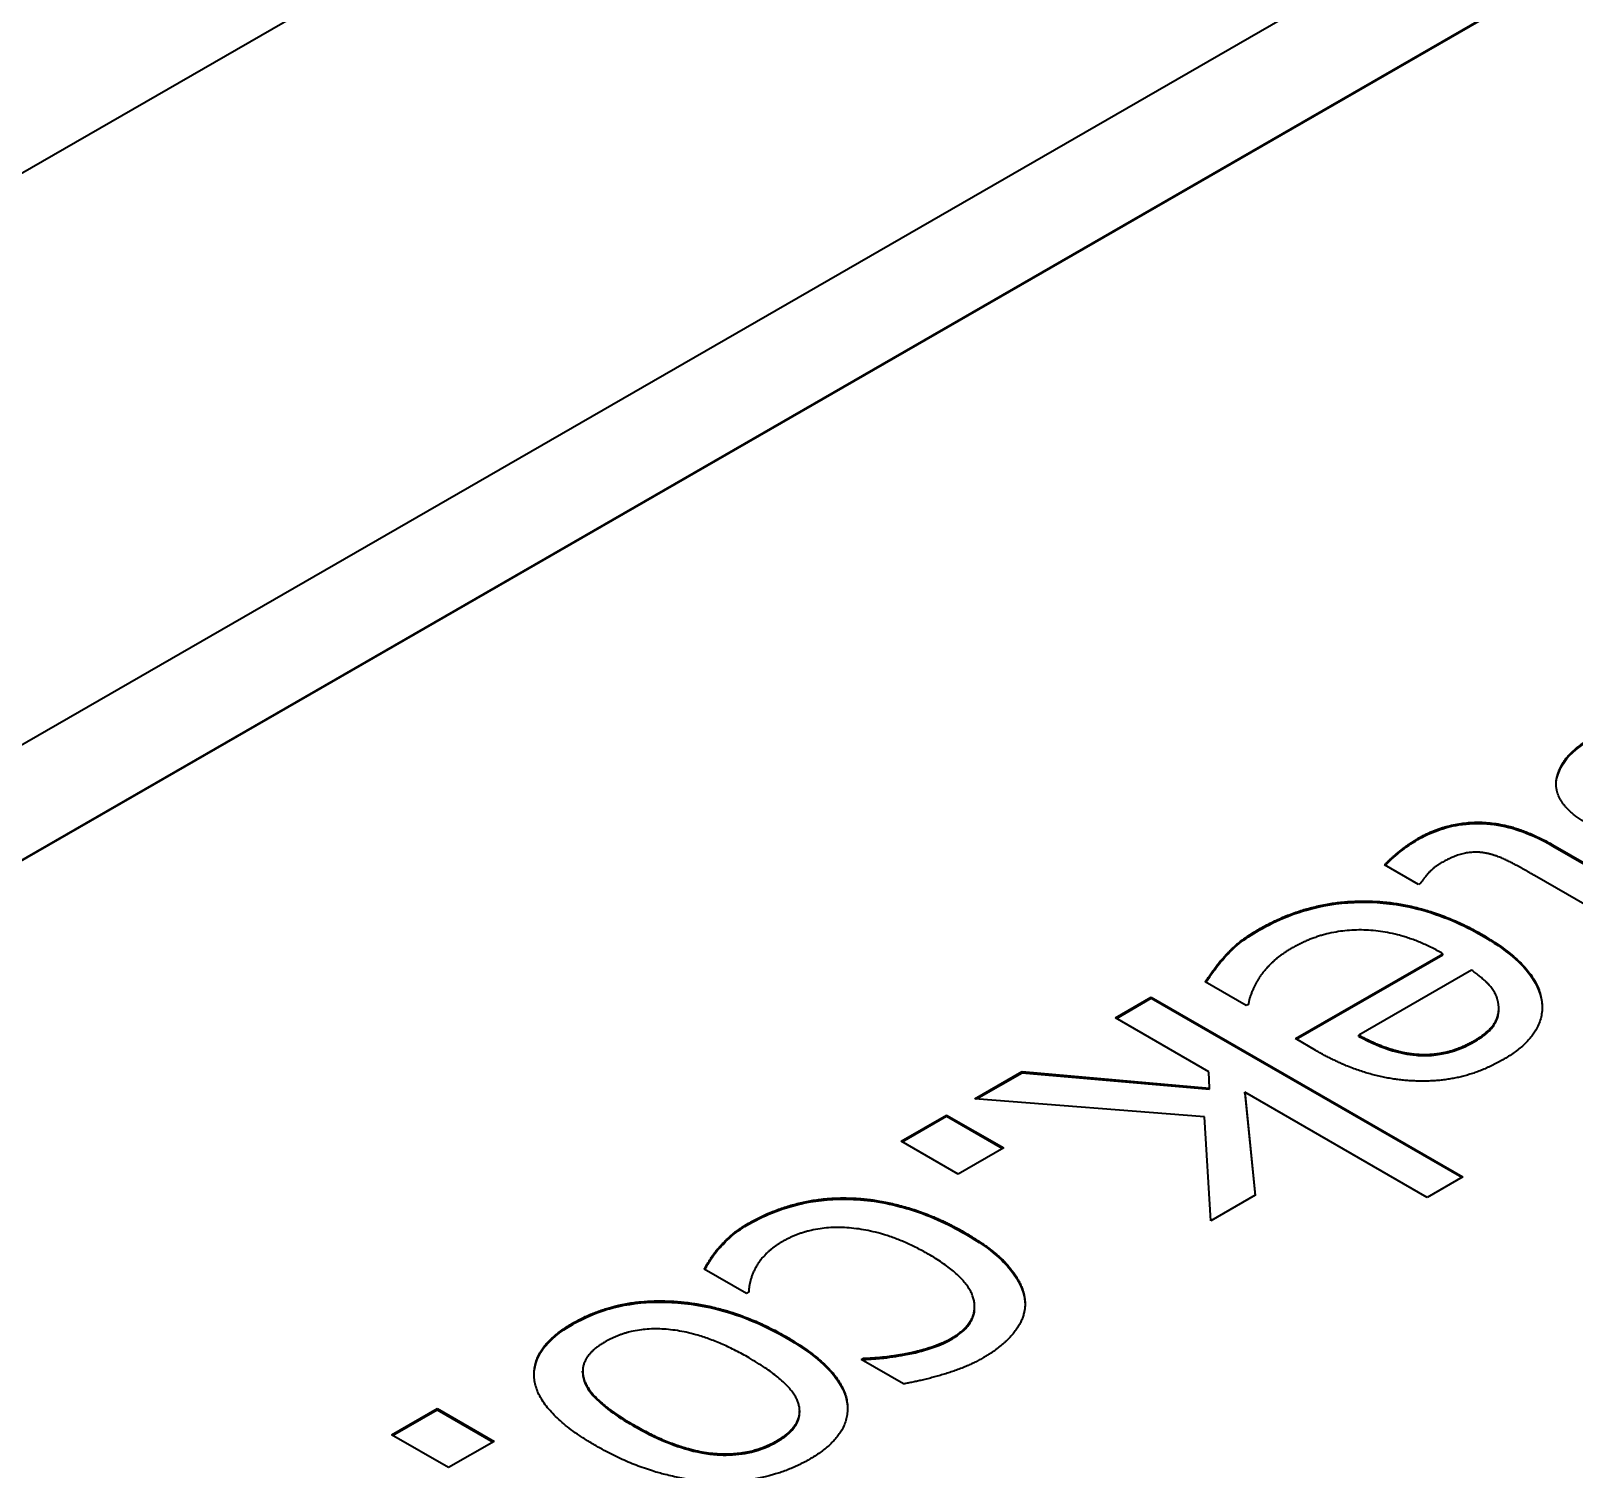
# Model space of a CAD drawing. Header units: millimetres. Extents: x 0 to 1682, y 0 to 1188.
# Drawn here: x 1431.843 to 1436.231, y 1068.736 to 1072.823 of the extents above; entities that cross this region are included whole.
import ezdxf

# ---------------------------------------------------------------- set-up
doc = ezdxf.new("R2010")
doc.units = ezdxf.units.MM
doc.header["$LTSCALE"] = 2
doc.layers.add('가시적인 것(ISO)', color=3, linetype='Continuous', lineweight=40)
doc.layers.add('가시적인 좁은 것(ISO)', color=3, linetype='Continuous', lineweight=35)

msp = doc.modelspace()

# ---------------------------------------------------------------- linework, layer by layer
at = {"layer": '가시적인 것(ISO)'}
for p, q in [((1402.3896, 1055.4731), (1447.6444, 1081.5336)), ((1446.2302, 1079.0937), (1406.6322, 1056.2907)), ((1407.1742, 1056.2771), (1446.2539, 1078.7816)), ((1446.2539, 1078.7783), (1407.1765, 1056.2752)), ((1436.1799, 1070.688), (1436.1799, 1070.6912)), ((1436.1703, 1070.5099), (1436.523, 1070.3067)), ((1436.1703, 1070.5066), (1436.523, 1070.3035)), ((1435.788, 1070.3974), (1435.6917, 1070.4529)), ((1435.7941, 1070.401), (1435.788, 1070.3974)), ((1436.4213, 1070.2481), (1436.118, 1070.4228)), ((1435.438, 1069.9591), (1435.8574, 1070.2006)), ((1435.4408, 1069.9574), (1435.8574, 1070.1974)), ((1435.8574, 1070.1974), (1435.8574, 1070.2006)), ((1435.2984, 1070.0529), (1435.1815, 1070.1202)), ((1435.9392, 1070.1535), (1435.6188, 1069.969)), ((1434.9264, 1070.0185), (1435.0281, 1070.0771)), ((1435.0281, 1070.0771), (1435.9145, 1069.5667)), ((1435.0281, 1070.0738), (1435.0281, 1070.0771)), ((1434.9292, 1070.0168), (1435.0281, 1070.0738)), ((1435.0281, 1070.0738), (1435.9116, 1069.565)), ((1435.3046, 1070.0565), (1435.2984, 1070.0529)), ((1436.0165, 1070.0418), (1436.0165, 1070.0451)), ((1435.1925, 1069.8652), (1434.9264, 1070.0185)), ((1435.4964, 1069.9254), (1435.438, 1069.9591)), ((1435.6188, 1069.9657), (1435.6188, 1069.969)), ((1434.5268, 1069.7884), (1434.6609, 1069.8656)), ((1434.5318, 1069.788), (1434.6609, 1069.8624)), ((1434.6609, 1069.8656), (1435.1938, 1069.8185)), ((1434.6609, 1069.8624), (1434.6609, 1069.8656)), ((1434.6609, 1069.8624), (1435.1938, 1069.8152)), ((1435.1938, 1069.8185), (1435.1925, 1069.8652)), ((1435.1938, 1069.8152), (1435.1938, 1069.8185)), ((1435.1794, 1069.7373), (1434.5268, 1069.7884)), ((1435.8127, 1069.5081), (1435.2942, 1069.8066)), ((1435.2942, 1069.8066), (1435.3238, 1069.514)), ((1435.2942, 1069.8034), (1435.2942, 1069.8066)), ((1435.2942, 1069.8034), (1435.3235, 1069.5138)), ((1434.3171, 1069.6676), (1434.4464, 1069.7421)), ((1434.32, 1069.666), (1434.4464, 1069.7388)), ((1434.4464, 1069.7421), (1434.6087, 1069.6486)), ((1434.4464, 1069.7388), (1434.4464, 1069.7421)), ((1434.4464, 1069.7388), (1434.6058, 1069.647)), ((1435.1973, 1069.4411), (1435.1794, 1069.7373)), ((1434.4794, 1069.5742), (1434.3171, 1069.6676)), ((1434.6087, 1069.6486), (1434.4794, 1069.5742)), ((1435.9145, 1069.5667), (1435.8127, 1069.5081)), ((1435.3238, 1069.514), (1435.1973, 1069.4411)), ((1433.8028, 1069.3658), (1433.8028, 1069.3691)), ((1433.8777, 1069.2348), (1433.7574, 1069.3041)), ((1433.8839, 1069.2384), (1433.8777, 1069.2348)), ((1434.5261, 1069.1939), (1434.5261, 1069.1971)), ((1434.2037, 1069.0471), (1434.2099, 1069.0507)), ((1434.324, 1068.9778), (1434.2037, 1069.0471)), ((1434.2065, 1069.0455), (1434.2099, 1069.0474)), ((1434.2099, 1069.0474), (1434.2099, 1069.0507)), ((1433.4116, 1069.0109), (1433.4116, 1069.0142)), ((1432.8683, 1068.8333), (1432.9976, 1068.9078)), ((1432.8711, 1068.8317), (1432.9976, 1068.9045)), ((1432.9976, 1068.9078), (1433.1599, 1068.8143)), ((1432.9976, 1068.9045), (1432.9976, 1068.9078)), ((1432.9976, 1068.9045), (1433.157, 1068.8127)), ((1434.0286, 1068.8972), (1434.0286, 1068.9005)), ((1433.0306, 1068.7399), (1432.8683, 1068.8333)), ((1433.1599, 1068.8143), (1433.0306, 1068.7399))]:
    msp.add_line(p, q, dxfattribs=at)
for points, degree in [([(1436.1799, 1070.6912), (1436.184, 1070.7261), (1436.2363, 1070.7902), (1436.2975, 1070.8255)], 2), ([(1436.2603, 1070.5752), (1436.2191, 1070.599), (1436.1771, 1070.6588), (1436.1799, 1070.6912)], 2), ([(1436.1796, 1070.6821), (1436.1796, 1070.6841), (1436.1797, 1070.686), (1436.1799, 1070.688)], 3), ([(1435.7866, 1070.5281), (1435.8698, 1070.576), (1436.0623, 1070.572), (1436.1703, 1070.5099)], 2), ([(1435.6917, 1070.4529), (1435.7123, 1070.4742), (1435.7611, 1070.5134), (1435.7866, 1070.5281)], 2), ([(1435.9805, 1070.4861), (1435.9509, 1070.4921), (1435.8897, 1070.4798), (1435.8547, 1070.4596)], 2), ([(1436.118, 1070.4228), (1436.0699, 1070.4505), (1436.0135, 1070.479), (1435.9805, 1070.4861)], 2), ([(1435.8547, 1070.4596), (1435.8299, 1070.4453), (1435.7996, 1070.4097), (1435.7941, 1070.401)], 2), ([(1435.3348, 1070.2703), (1435.4792, 1070.3535), (1435.81, 1070.3467), (1435.9681, 1070.2557)], 2), ([(1435.2379, 1070.1939), (1435.2585, 1070.2161), (1435.2977, 1070.2489), (1435.3348, 1070.2703)], 2), ([(1435.8574, 1070.2006), (1435.7467, 1070.2644), (1435.5232, 1070.2711), (1435.429, 1070.2169)], 2), ([(1435.9681, 1070.2557), (1436.1235, 1070.1662), (1436.1531, 1069.971), (1436.0279, 1069.8989)], 2), ([(1435.429, 1070.2169), (1435.396, 1070.1979), (1435.3472, 1070.1515), (1435.3334, 1070.1293)], 2), ([(1435.1815, 1070.1202), (1435.1918, 1070.1349), (1435.2227, 1070.1781), (1435.2379, 1070.1939)], 2), ([(1435.3334, 1070.1293), (1435.3197, 1070.1056), (1435.3059, 1070.07), (1435.3046, 1070.0565)], 2), ([(1436.0162, 1070.0513), (1436.0142, 1070.0795), (1435.9764, 1070.1282), (1435.9392, 1070.1535)], 2), ([(1435.9461, 1069.9531), (1435.9867, 1069.9765), (1436.0183, 1070.024), (1436.0162, 1070.0513)], 2), ([(1435.6188, 1069.969), (1435.6635, 1069.9448), (1435.7439, 1069.9183), (1435.7811, 1069.9151)], 2), ([(1435.7811, 1069.9151), (1435.823, 1069.9116), (1435.9048, 1069.9294), (1435.9461, 1069.9531)], 2), ([(1435.7818, 1069.8387), (1435.7123, 1069.8407), (1435.5727, 1069.8815), (1435.4964, 1069.9254)], 2), ([(1436.0279, 1069.8989), (1435.9715, 1069.8664), (1435.8505, 1069.8363), (1435.7818, 1069.8387)], 2), ([(1433.886, 1069.436), (1433.9479, 1069.4716), (1434.093, 1069.5085), (1434.1713, 1069.5061)], 2), ([(1434.1713, 1069.5061), (1434.249, 1069.5041), (1434.4155, 1069.4558), (1434.4993, 1069.4075)], 2), ([(1433.8028, 1069.3691), (1433.8207, 1069.3889), (1433.8537, 1069.4174), (1433.886, 1069.436)], 2), ([(1434.3941, 1069.3469), (1434.2821, 1069.4114), (1434.0634, 1069.4304), (1433.9809, 1069.3829)], 2), ([(1433.9809, 1069.3829), (1433.9314, 1069.3544), (1433.8846, 1069.2776), (1433.8839, 1069.2384)], 2), ([(1434.4993, 1069.4075), (1434.5832, 1069.3592), (1434.663, 1069.2641), (1434.6685, 1069.2198)], 2), ([(1433.7574, 1069.3041), (1433.765, 1069.3172), (1433.789, 1069.3556), (1433.8028, 1069.3691)], 2), ([(1434.4595, 1069.1073), (1434.5385, 1069.1529), (1434.509, 1069.2808), (1434.3941, 1069.3469)], 2), ([(1433.3833, 1069.1505), (1433.5092, 1069.223), (1433.8344, 1069.202), (1433.9898, 1069.1125)], 2), ([(1434.6685, 1069.2198), (1434.6747, 1069.175), (1434.6128, 1069.0879), (1434.5516, 1069.0527)], 2), ([(1434.6685, 1069.2165), (1434.6691, 1069.2121), (1434.6695, 1069.2077), (1434.6695, 1069.2033)], 3), ([(1433.45, 1068.8016), (1433.2891, 1068.8943), (1433.2609, 1069.08), (1433.3833, 1069.1505)], 2), ([(1433.8846, 1069.0519), (1433.7643, 1069.1212), (1433.5545, 1069.143), (1433.4755, 1069.0974)], 2), ([(1433.9898, 1069.1125), (1434.1493, 1069.0206), (1434.1775, 1068.8333), (1434.0558, 1068.7632)], 2), ([(1433.4755, 1069.0974), (1433.3971, 1069.0523), (1433.4328, 1068.9327), (1433.5552, 1068.8622)], 2), ([(1434.3268, 1069.0634), (1434.3584, 1069.0689), (1434.4333, 1069.0923), (1434.4595, 1069.1073)], 2), ([(1433.9637, 1068.8163), (1434.0428, 1068.8618), (1434.0084, 1068.9806), (1433.8846, 1069.0519)], 2), ([(1434.2099, 1069.0507), (1434.2298, 1069.0511), (1434.2889, 1069.0566), (1434.3268, 1069.0634)], 2), ([(1434.5516, 1069.0527), (1434.5014, 1069.0238), (1434.3797, 1068.9877), (1434.324, 1068.9778)], 2), ([(1433.5552, 1068.8622), (1433.679, 1068.7909), (1433.8846, 1068.7708), (1433.9637, 1068.8163)], 2), ([(1434.0558, 1068.7632), (1433.9334, 1068.6927), (1433.6102, 1068.7094), (1433.45, 1068.8016)], 2)]:
    msp.add_open_spline(points, degree=degree, dxfattribs=at)
for points, knots in [([(1436.1799, 1070.688), (1436.1838, 1070.7205), (1436.2009, 1070.7435), (1436.2295, 1070.7787), (1436.2615, 1070.8015), (1436.2975, 1070.8222)], [-0.05651006, -0.05651006, -0.05651006, -0.05651006, -0.03820024, -0.03820024, 0, 0, 0, 0]), ([(1435.7866, 1070.5248), (1435.8037, 1070.5347), (1435.8226, 1070.5437), (1435.8618, 1070.5578), (1435.8816, 1070.563), (1435.9319, 1070.5711), (1435.9561, 1070.5712), (1436.0005, 1070.5695), (1436.0285, 1070.5644), (1436.0973, 1070.5447), (1436.1367, 1070.526), (1436.1703, 1070.5066)], [-0.08646424, -0.08646424, -0.08646424, -0.08646424, -0.07725742, -0.07725742, -0.06895016, -0.06895016, -0.05748266, -0.05748266, -0.03563258, -0.03563258, 0, 0, 0, 0]), ([(1435.6937, 1070.4517), (1435.7112, 1070.4696), (1435.7269, 1070.4827), (1435.7517, 1070.5026), (1435.7684, 1070.5143), (1435.7866, 1070.5248)], [-0.0319391, -0.0319391, -0.0319391, -0.0319391, -0.01932845, -0.01932845, 0, 0, 0, 0]), ([(1435.3348, 1070.267), (1435.3601, 1070.2816), (1435.3875, 1070.2951), (1435.4439, 1070.3173), (1435.4723, 1070.3262), (1435.547, 1070.3428), (1435.593, 1070.3476), (1435.6777, 1070.3464), (1435.7279, 1070.3425), (1435.8553, 1070.3098), (1435.9157, 1070.2826), (1435.9681, 1070.2524)], [-0.25738, -0.25738, -0.25738, -0.25738, -0.2101741, -0.2101741, -0.167381, -0.167381, -0.1045278, -0.1045278, -0.0555574, -0.0555574, 0, 0, 0, 0]), ([(1435.2379, 1070.1906), (1435.2502, 1070.2039), (1435.2633, 1070.2169), (1435.2937, 1070.2423), (1435.3154, 1070.2559), (1435.3348, 1070.267)], [-0.03994906, -0.03994906, -0.03994906, -0.03994906, -0.02053288, -0.02053288, 0, 0, 0, 0]), ([(1435.9681, 1070.2524), (1436.0002, 1070.2339), (1436.0302, 1070.2138), (1436.0786, 1070.1728), (1436.098, 1070.1521), (1436.1337, 1070.0975), (1436.1396, 1070.069), (1436.1399, 1070.0466)], [-0.14210217, -0.14210217, -0.14210217, -0.14210217, -0.1209944, -0.1209944, -0.10207716, -0.10207716, -0.07397148, -0.07397148, -0.07397148, -0.07397148]), ([(1435.1831, 1070.1193), (1435.1933, 1070.1337), (1435.2042, 1070.1489), (1435.2162, 1070.1657), (1435.2265, 1070.1788), (1435.2379, 1070.1906)], [-0.02367367, -0.02367367, -0.02367367, -0.02367367, -0.01762699, -0.01762699, 0, 0, 0, 0]), ([(1435.9461, 1069.9499), (1435.959, 1069.9573), (1435.9711, 1069.9654), (1435.994, 1069.9848), (1436.0002, 1069.9933), (1436.0124, 1070.0125), (1436.0165, 1070.027), (1436.0165, 1070.0418)], [-0.03522729, -0.03522729, -0.03522729, -0.03522729, -0.02935181, -0.02935181, -0.02212217, -0.02212217, -0.00272689, -0.00272689, -0.00272689, -0.00272689]), ([(1435.6188, 1069.9657), (1435.6517, 1069.9479), (1435.6832, 1069.9342), (1435.7354, 1069.9187), (1435.7578, 1069.9138), (1435.7811, 1069.9119)], [-0.04407769, -0.04407769, -0.04407769, -0.04407769, -0.01765231, -0.01765231, 0, 0, 0, 0]), ([(1435.7811, 1069.9119), (1435.7959, 1069.9106), (1435.8107, 1069.9105), (1435.8436, 1069.9129), (1435.8587, 1069.9159), (1435.8982, 1069.9254), (1435.924, 1069.9372), (1435.9461, 1069.9499)], [-0.03904079, -0.03904079, -0.03904079, -0.03904079, -0.03201187, -0.03201187, -0.02341156, -0.02341156, 0, 0, 0, 0]), ([(1433.886, 1069.4327), (1433.909, 1069.446), (1433.934, 1069.4579), (1433.9867, 1069.4778), (1434.0146, 1069.4861), (1434.0848, 1069.5006), (1434.1275, 1069.5041), (1434.1713, 1069.5028)], [-0.08044573, -0.08044573, -0.08044573, -0.08044573, -0.05591261, -0.05591261, -0.03295889, -0.03295889, 0, 0, 0, 0]), ([(1434.1713, 1069.5028), (1434.1982, 1069.5021), (1434.2246, 1069.4995), (1434.2816, 1069.4902), (1434.3097, 1069.4832), (1434.3942, 1069.4587), (1434.4504, 1069.4324), (1434.4993, 1069.4042)], [-0.08662132, -0.08662132, -0.08662132, -0.08662132, -0.07091029, -0.07091029, -0.05195137, -0.05195137, 0, 0, 0, 0]), ([(1433.8028, 1069.3658), (1433.8133, 1069.3775), (1433.8245, 1069.3889), (1433.8504, 1069.4113), (1433.8693, 1069.4231), (1433.886, 1069.4327)], [-0.03468952, -0.03468952, -0.03468952, -0.03468952, -0.01771379, -0.01771379, 0, 0, 0, 0]), ([(1434.4993, 1069.4042), (1434.5787, 1069.3585), (1434.6128, 1069.3224), (1434.6514, 1069.2719), (1434.665, 1069.2446), (1434.6685, 1069.2165)], [-0.07189776, -0.07189776, -0.07189776, -0.07189776, -0.03670663, -0.03670663, 0, 0, 0, 0]), ([(1433.7588, 1069.3033), (1433.7647, 1069.3133), (1433.7708, 1069.3232), (1433.7839, 1069.3442), (1433.7924, 1069.3557), (1433.8028, 1069.3658)], [-0.02904957, -0.02904957, -0.02904957, -0.02904957, -0.01530542, -0.01530542, 0, 0, 0, 0]), ([(1433.3833, 1069.1472), (1433.4028, 1069.1585), (1433.424, 1069.1687), (1433.4682, 1069.1859), (1433.4908, 1069.1928), (1433.5552, 1069.2072), (1433.5973, 1069.2111), (1433.6811, 1069.2098), (1433.7343, 1069.2052), (1433.8688, 1069.1707), (1433.9336, 1069.1416), (1433.9898, 1069.1092)], [-0.2314011, -0.2314011, -0.2314011, -0.2314011, -0.1968434, -0.1968434, -0.1646481, -0.1646481, -0.1102897, -0.1102897, -0.0596216, -0.0596216, 0, 0, 0, 0]), ([(1434.4595, 1069.1041), (1434.4715, 1069.111), (1434.4824, 1069.1186), (1434.5006, 1069.1346), (1434.5079, 1069.1428), (1434.5221, 1069.1652), (1434.5261, 1069.1794), (1434.5261, 1069.1939)], [-0.16299094, -0.16299094, -0.16299094, -0.16299094, -0.14024749, -0.14024749, -0.1186812, -0.1186812, -0.08495467, -0.08495467, -0.08495467, -0.08495467]), ([(1433.2736, 1069.0045), (1433.2736, 1069.0045), (1433.2736, 1069.0045), (1433.2739, 1069.0295), (1433.2821, 1069.0535), (1433.3182, 1069.1033), (1433.3477, 1069.1267), (1433.3833, 1069.1472)], [-0.07029154, -0.07029154, -0.07029154, -0.07029154, -0.07026923, -0.07026923, -0.03775459, -0.03775459, 0, 0, 0, 0]), ([(1433.9898, 1069.1092), (1434.0225, 1069.0904), (1434.0533, 1069.07), (1434.1028, 1069.0289), (1434.1227, 1069.0083), (1434.16, 1068.9533), (1434.1647, 1068.926), (1434.1649, 1068.9061)], [-0.13063328, -0.13063328, -0.13063328, -0.13063328, -0.1123019, -0.1123019, -0.09621194, -0.09621194, -0.07167785, -0.07167785, -0.07167785, -0.07167785]), ([(1434.3268, 1069.0601), (1434.3555, 1069.0652), (1434.382, 1069.073), (1434.419, 1069.0846), (1434.4408, 1069.0933), (1434.4595, 1069.1041)], [-0.03157786, -0.03157786, -0.03157786, -0.03157786, -0.01976727, -0.01976727, 0, 0, 0, 0]), ([(1434.2099, 1069.0474), (1434.2294, 1069.0478), (1434.2514, 1069.0499), (1434.2817, 1069.0527), (1434.3052, 1069.0563), (1434.3268, 1069.0601)], [-0.02298038, -0.02298038, -0.02298038, -0.02298038, -0.01694551, -0.01694551, 0, 0, 0, 0]), ([(1433.4116, 1069.0109), (1433.4116, 1069.0078), (1433.4119, 1069.0047), (1433.4151, 1068.9801), (1433.4273, 1068.961), (1433.4672, 1068.915), (1433.5088, 1068.8857), (1433.5552, 1068.859)], [-0.07846513, -0.07846513, -0.07846513, -0.07846513, -0.07477469, -0.07477469, -0.04926273, -0.04926273, 0, 0, 0, 0]), ([(1433.9637, 1068.813), (1433.9765, 1068.8204), (1433.9881, 1068.8284), (1434.0069, 1068.8454), (1434.0142, 1068.8541), (1434.0257, 1068.8743), (1434.0286, 1068.8857), (1434.0286, 1068.8972)], [-0.13544963, -0.13544963, -0.13544963, -0.13544963, -0.11875979, -0.11875979, -0.10326441, -0.10326441, -0.0846095, -0.0846095, -0.0846095, -0.0846095]), ([(1433.5552, 1068.859), (1433.5843, 1068.8422), (1433.6162, 1068.8259), (1433.6768, 1068.8011), (1433.7066, 1068.7912), (1433.7723, 1068.7771), (1433.7994, 1068.7757), (1433.8442, 1068.7758), (1433.8683, 1068.7786), (1433.9187, 1068.7908), (1433.9427, 1068.8009), (1433.9637, 1068.813)], [-0.085957, -0.085957, -0.085957, -0.085957, -0.06934265, -0.06934265, -0.05592497, -0.05592497, -0.04101288, -0.04101288, -0.02228505, -0.02228505, 0, 0, 0, 0])]:
    msp.add_open_spline(points, degree=3, knots=knots, dxfattribs=at)
at = {"layer": '가시적인 좁은 것(ISO)'}
for p, q in [((1435.7866, 1070.5248), (1435.7866, 1070.5281)), ((1436.1703, 1070.5066), (1436.1703, 1070.5099)), ((1435.3348, 1070.267), (1435.3348, 1070.2703)), ((1435.9681, 1070.2524), (1435.9681, 1070.2557)), ((1435.2379, 1070.1906), (1435.2379, 1070.1939)), ((1435.9461, 1069.9499), (1435.9461, 1069.9531)), ((1435.7811, 1069.9119), (1435.7811, 1069.9151)), ((1434.1713, 1069.5028), (1434.1713, 1069.5061)), ((1433.886, 1069.4327), (1433.886, 1069.436)), ((1434.4993, 1069.4042), (1434.4993, 1069.4075)), ((1434.6685, 1069.2165), (1434.6685, 1069.2198)), ((1433.3833, 1069.1472), (1433.3833, 1069.1505)), ((1433.9898, 1069.1092), (1433.9898, 1069.1125)), ((1434.4595, 1069.1041), (1434.4595, 1069.1073)), ((1434.3268, 1069.0601), (1434.3268, 1069.0634)), ((1433.5552, 1068.859), (1433.5552, 1068.8622)), ((1433.9637, 1068.813), (1433.9637, 1068.8163))]:
    msp.add_line(p, q, dxfattribs=at)

doc.saveas('drawing.dxf')
